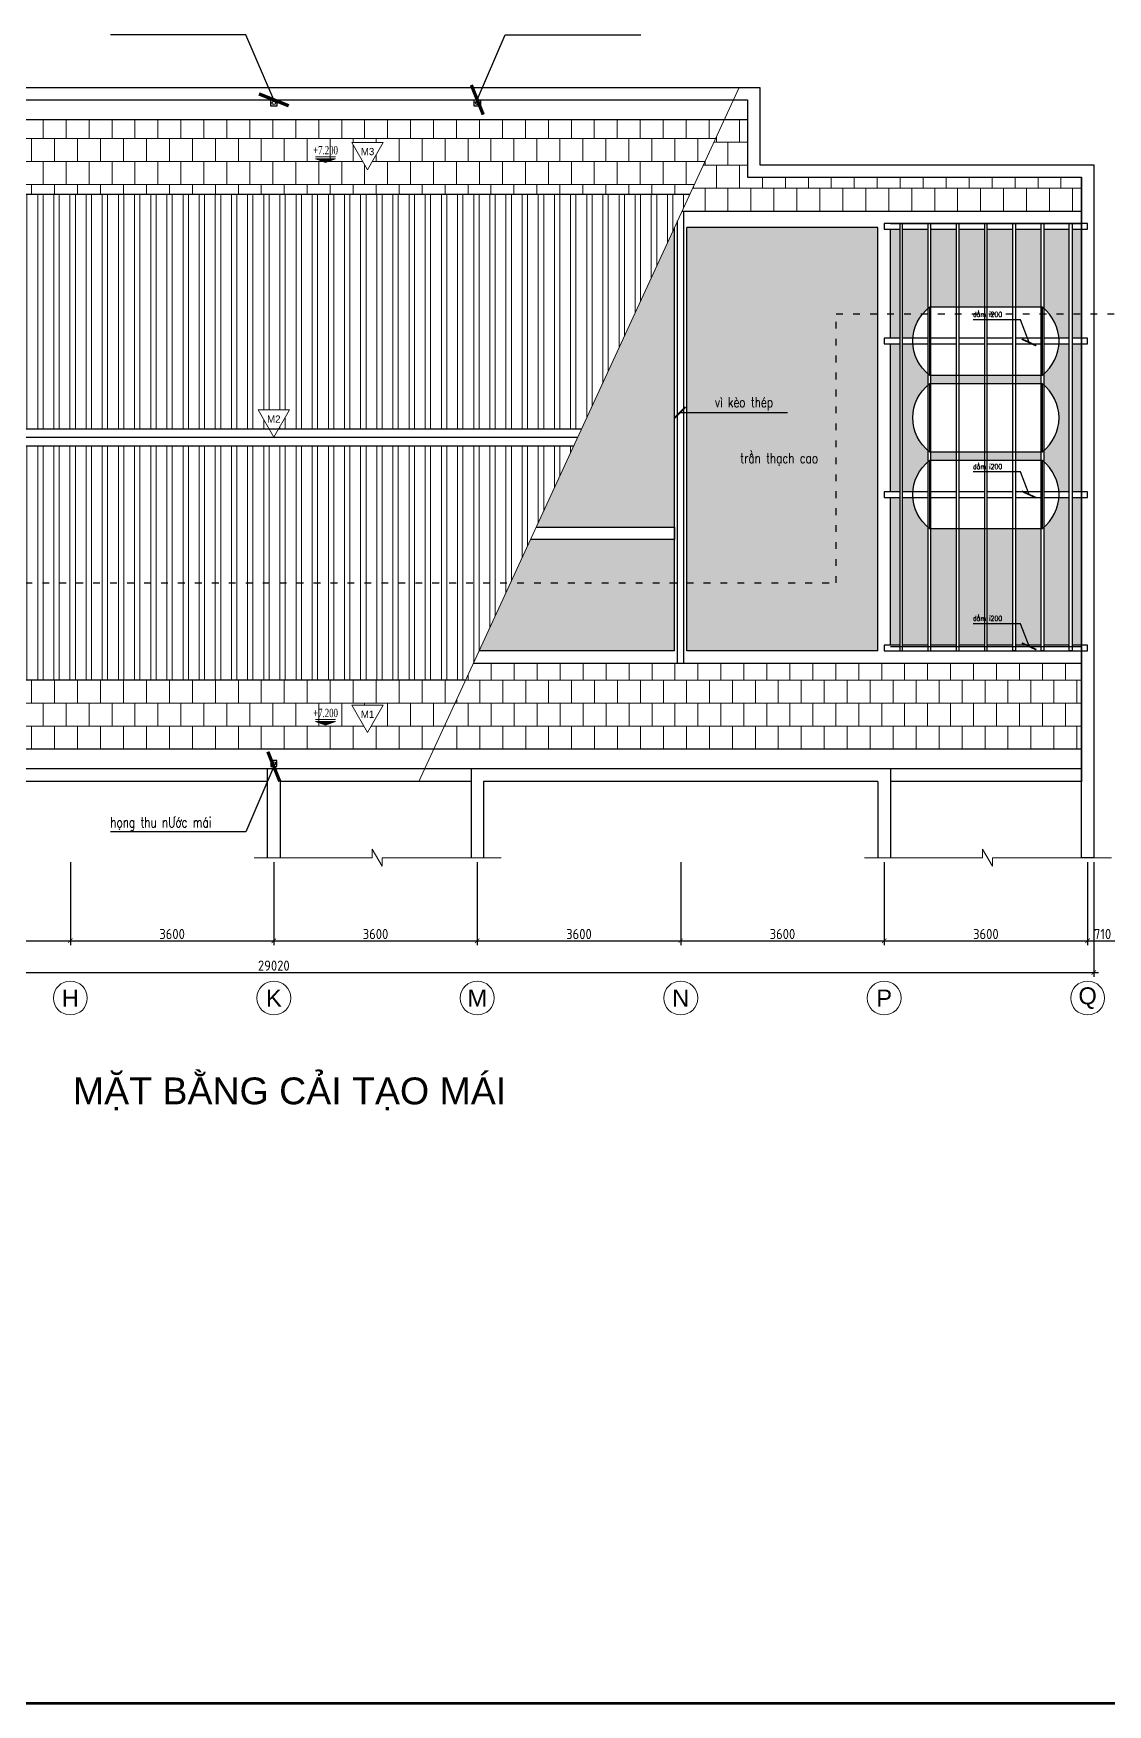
# Model space of a CAD drawing. Header units: inches. Extents: x 7154 to 95401, y -113037 to 84761.
# Drawn here: x 46771 to 65777, y -85013 to -55441 of the extents above; entities that cross this region are included whole.
import ezdxf
from ezdxf.enums import TextEntityAlignment as Align

# ---------------------------------------------------------------- set-up
doc = ezdxf.new("R2010")
doc.units = ezdxf.units.IN
doc.header["$MEASUREMENT"] = 0
doc.linetypes.add('ACAD_ISO03W100', pattern=[30, 12, -18])
doc.layers.get('DEFPOINTS').update_dxf_attribs({"color": 2})
for name, color, linetype in [('1', 1, 'Continuous'), ('Dim', 144, 'Continuous'), ('hiÎntang', 3, 'Continuous'), ('NOITHAT', 8, 'Continuous'), ('TEXT', 2, 'Continuous'), ('THAY', 9, 'Continuous')]:
    doc.layers.add(name, color=color, linetype=linetype)
doc.layers.add('HACTH', color=252, linetype='Continuous', lineweight=5)
doc.layers.add('ZONES', color=7, linetype='Continuous', lineweight=18)
doc.styles.add('ARIALH', font='VnArialH.TTF')
doc.styles.add('AVANTH', font='VnAvantH.TTF')
doc.styles.add('ISOCP', font='isocp.shx')
doc.styles.add('VINASHIN', font='VnArialH.TTF')
doc.styles.add('VNS', font='vntimeh.shx', dxfattribs={"width": 0.7})
doc.styles.add('VNSIMLI', font='vnsimli.shx', dxfattribs={"width": 0.75})
doc.dimstyles.new('1-100', dxfattribs={"dimtxt": 180, "dimasz": 80, "dimexe": 80, "dimexo": 0, "dimgap": 30, "dimtad": 1, "dimdec": 0, "dimzin": 0, "dimdsep": 46, "dimtxsty": 'ISOCP', "dimblk1": 'ARCHTICK', "dimblk2": 'ARCHTICK', "dimsah": 1, "dimcen": 0.09, "dimdle": 80, "dimclrd": 8, "dimclre": 8, "dimclrt": 6, "dimadec": 0, "dimazin": 0, "dimtfac": 1, "dimtdec": 0, "dimtix": 1, "dimtmove": 2, "dimatfit": 3, "dimldrblk": 'ARCHTICK', "dimfxl": 80, "dimtolj": 1, "dimtzin": 0, "dimarcsym": 0})
doc.dimstyles.new('100x2nn', dxfattribs={"dimscale": 2, "dimtxt": 180, "dimasz": 80, "dimexe": 80, "dimexo": 0, "dimgap": 30, "dimtad": 1, "dimdec": 0, "dimzin": 0, "dimdsep": 46, "dimtxsty": 'ISOCP', "dimblk1": 'ARCHTICK', "dimblk2": 'ARCHTICK', "dimsah": 1, "dimcen": 0.09, "dimdle": 80, "dimclrd": 8, "dimclre": 8, "dimclrt": 7, "dimadec": 0, "dimazin": 0, "dimtfac": 1, "dimtdec": 0, "dimtmove": 2, "dimatfit": 3, "dimldrblk": 'ARCHTICK', "dimfxl": 80, "dimtolj": 1, "dimtzin": 0, "dimarcsym": 0})

# ---------------------------------------------------------------- blocks, each defined once
blk = doc.blocks.new('AXIS')
at = {"layer": 'ZONES'}
blk.add_circle((0, 0), 300, dxfattribs=at)
at = {"layer": 'ZONES', "style": 'ARIALH'}
blk.add_attdef('TENTRUCDINHVI', text='', height=300, dxfattribs=at).set_placement((0, 0), align=Align.MIDDLE)
blk = doc.blocks.new('_ArchTick')
at = {"color": 0, "linetype": 'ByBlock', "const_width": 0.15}
blk.add_lwpolyline([(-0.5, -0.5), (0.5, 0.5)], dxfattribs=at)
blk = doc.blocks.new('*D428')
at = {"layer": 'DEFPOINTS', "color": 0}
for p in [(43824, -70108), (47424, -70108), (47424, -71497)]:
    blk.add_point(p, dxfattribs=at)
at = {"layer": 'Dim', "color": 8, "lineweight": -2}
for p, q in [((43824, -70108), (43824, -71577)), ((47424, -70108), (47424, -71577)), ((43744, -71497), (47504, -71497))]:
    blk.add_line(p, q, dxfattribs=at)
at = {"layer": 'Dim', "color": 8, "lineweight": -2, "xscale": 80, "yscale": 80, "zscale": 80, "rotation": 180}
blk.add_blockref('_ArchTick', (43824, -71497), dxfattribs=at)
at = {"layer": 'Dim', "color": 8, "lineweight": -2, "xscale": 80, "yscale": 80, "zscale": 80}
blk.add_blockref('_ArchTick', (47424, -71497), dxfattribs=at)
at = {"layer": 'Dim', "color": 6, "insert": (45624, -71377), "char_height": 180, "attachment_point": 5, "style": 'ISOCP'}
blk.add_mtext('\\A1;3600', dxfattribs=at)
blk = doc.blocks.new('*D429')
at = {"layer": 'DEFPOINTS', "color": 0}
for p in [(47424, -70108), (51024, -70108), (51024, -71497)]:
    blk.add_point(p, dxfattribs=at)
at = {"layer": 'Dim', "color": 8, "lineweight": -2}
for p, q in [((47424, -70108), (47424, -71577)), ((51024, -70108), (51024, -71577)), ((47344, -71497), (51104, -71497))]:
    blk.add_line(p, q, dxfattribs=at)
at = {"layer": 'Dim', "color": 8, "lineweight": -2, "xscale": 80, "yscale": 80, "zscale": 80, "rotation": 180}
blk.add_blockref('_ArchTick', (47424, -71497), dxfattribs=at)
at = {"layer": 'Dim', "color": 8, "lineweight": -2, "xscale": 80, "yscale": 80, "zscale": 80}
blk.add_blockref('_ArchTick', (51024, -71497), dxfattribs=at)
at = {"layer": 'Dim', "color": 6, "insert": (49224, -71377), "char_height": 180, "attachment_point": 5, "style": 'ISOCP'}
blk.add_mtext('\\A1;3600', dxfattribs=at)
blk = doc.blocks.new('*D430')
at = {"layer": 'DEFPOINTS', "color": 0}
for p in [(51024, -70108), (54624, -70108), (54624, -71497)]:
    blk.add_point(p, dxfattribs=at)
at = {"layer": 'Dim', "color": 8, "lineweight": -2}
for p, q in [((51024, -70108), (51024, -71577)), ((54624, -70108), (54624, -71577)), ((50944, -71497), (54704, -71497))]:
    blk.add_line(p, q, dxfattribs=at)
at = {"layer": 'Dim', "color": 8, "lineweight": -2, "xscale": 80, "yscale": 80, "zscale": 80, "rotation": 180}
blk.add_blockref('_ArchTick', (51024, -71497), dxfattribs=at)
at = {"layer": 'Dim', "color": 8, "lineweight": -2, "xscale": 80, "yscale": 80, "zscale": 80}
blk.add_blockref('_ArchTick', (54624, -71497), dxfattribs=at)
at = {"layer": 'Dim', "color": 6, "insert": (52824, -71377), "char_height": 180, "attachment_point": 5, "style": 'ISOCP'}
blk.add_mtext('\\A1;3600', dxfattribs=at)
blk = doc.blocks.new('*D431')
at = {"layer": 'DEFPOINTS', "color": 0}
for p in [(54624, -70108), (58224, -70108), (58224, -71497)]:
    blk.add_point(p, dxfattribs=at)
at = {"layer": 'Dim', "color": 8, "lineweight": -2}
for p, q in [((54624, -70108), (54624, -71577)), ((58224, -70108), (58224, -71577)), ((54544, -71497), (58304, -71497))]:
    blk.add_line(p, q, dxfattribs=at)
at = {"layer": 'Dim', "color": 8, "lineweight": -2, "xscale": 80, "yscale": 80, "zscale": 80, "rotation": 180}
blk.add_blockref('_ArchTick', (54624, -71497), dxfattribs=at)
at = {"layer": 'Dim', "color": 8, "lineweight": -2, "xscale": 80, "yscale": 80, "zscale": 80}
blk.add_blockref('_ArchTick', (58224, -71497), dxfattribs=at)
at = {"layer": 'Dim', "color": 6, "insert": (56424, -71377), "char_height": 180, "attachment_point": 5, "style": 'ISOCP'}
blk.add_mtext('\\A1;3600', dxfattribs=at)
blk = doc.blocks.new('*D432')
at = {"layer": 'DEFPOINTS', "color": 0}
for p in [(58224, -70108), (61824, -70108), (61824, -71497)]:
    blk.add_point(p, dxfattribs=at)
at = {"layer": 'Dim', "color": 8, "lineweight": -2}
for p, q in [((58224, -70108), (58224, -71577)), ((61824, -70108), (61824, -71577)), ((58144, -71497), (61904, -71497))]:
    blk.add_line(p, q, dxfattribs=at)
at = {"layer": 'Dim', "color": 8, "lineweight": -2, "xscale": 80, "yscale": 80, "zscale": 80, "rotation": 180}
blk.add_blockref('_ArchTick', (58224, -71497), dxfattribs=at)
at = {"layer": 'Dim', "color": 8, "lineweight": -2, "xscale": 80, "yscale": 80, "zscale": 80}
blk.add_blockref('_ArchTick', (61824, -71497), dxfattribs=at)
at = {"layer": 'Dim', "color": 6, "insert": (60024, -71377), "char_height": 180, "attachment_point": 5, "style": 'ISOCP'}
blk.add_mtext('\\A1;3600', dxfattribs=at)
blk = doc.blocks.new('*D433')
at = {"layer": 'DEFPOINTS', "color": 0}
for p in [(61824, -70108), (65424, -70108), (65424, -71497)]:
    blk.add_point(p, dxfattribs=at)
at = {"layer": 'Dim', "color": 8, "lineweight": -2}
for p, q in [((61824, -70108), (61824, -71577)), ((65424, -70108), (65424, -71577)), ((61744, -71497), (65504, -71497))]:
    blk.add_line(p, q, dxfattribs=at)
at = {"layer": 'Dim', "color": 8, "lineweight": -2, "xscale": 80, "yscale": 80, "zscale": 80, "rotation": 180}
blk.add_blockref('_ArchTick', (61824, -71497), dxfattribs=at)
at = {"layer": 'Dim', "color": 8, "lineweight": -2, "xscale": 80, "yscale": 80, "zscale": 80}
blk.add_blockref('_ArchTick', (65424, -71497), dxfattribs=at)
at = {"layer": 'Dim', "color": 6, "insert": (63624, -71377), "char_height": 180, "attachment_point": 5, "style": 'ISOCP'}
blk.add_mtext('\\A1;3600', dxfattribs=at)
blk = doc.blocks.new('*D434')
at = {"layer": 'DEFPOINTS', "color": 0}
for p in [(65424, -70108), (66134, -70108), (66134, -71497)]:
    blk.add_point(p, dxfattribs=at)
at = {"layer": 'Dim', "color": 8, "lineweight": -2}
for p, q in [((65424, -70108), (65424, -71577)), ((66134, -70108), (66134, -71577)), ((65344, -71497), (66214, -71497))]:
    blk.add_line(p, q, dxfattribs=at)
at = {"layer": 'Dim', "color": 8, "lineweight": -2, "xscale": 80, "yscale": 80, "zscale": 80, "rotation": 180}
blk.add_blockref('_ArchTick', (65424, -71497), dxfattribs=at)
at = {"layer": 'Dim', "color": 8, "lineweight": -2, "xscale": 80, "yscale": 80, "zscale": 80}
blk.add_blockref('_ArchTick', (66134, -71497), dxfattribs=at)
at = {"layer": 'Dim', "color": 6, "insert": (65689, -71377), "char_height": 180, "attachment_point": 5, "style": 'ISOCP'}
blk.add_mtext('\\A1;710', dxfattribs=at)
blk = doc.blocks.new('*D453')
at = {"layer": 'DEFPOINTS', "color": 0}
for p in [(36514, -70108), (65534, -70108), (65534, -72057)]:
    blk.add_point(p, dxfattribs=at)
at = {"layer": 'Dim', "color": 8, "lineweight": -2}
for p, q in [((36514, -70108), (36514, -72137)), ((65534, -70108), (65534, -72137)), ((36434, -72057), (65614, -72057))]:
    blk.add_line(p, q, dxfattribs=at)
at = {"layer": 'Dim', "color": 8, "lineweight": -2, "xscale": 80, "yscale": 80, "zscale": 80, "rotation": 180}
blk.add_blockref('_ArchTick', (36514, -72057), dxfattribs=at)
at = {"layer": 'Dim', "color": 8, "lineweight": -2, "xscale": 80, "yscale": 80, "zscale": 80}
blk.add_blockref('_ArchTick', (65534, -72057), dxfattribs=at)
at = {"layer": 'Dim', "color": 6, "insert": (51024, -71937), "char_height": 180, "attachment_point": 5, "style": 'ISOCP'}
blk.add_mtext('\\A1;29020', dxfattribs=at)
blk = doc.blocks.new('CAODO')
blk.add_hatch(color=256).paths.add_polyline_path([(0, 0), (-225, 80), (225, 80)])
blk.add_line((-225, 124), (225, 124))
blk.add_lwpolyline([(0, 0), (-225, 80), (225, 80), (0, 0)])
at = {"layer": 'ZONES', "style": 'VNS', "width": 0.7}
blk.add_attdef('CAODO', text='', height=187, dxfattribs=at).set_placement((0, 274), align=Align.MIDDLE)
blk = doc.blocks.new('MAT')
blk.add_lwpolyline([(-11, 95), (508, 995), (-531, 995)], close=True)
at = {"layer": 'ZONES', "style": 'AVANTH'}
blk.add_attdef('DS', text='', height=240, dxfattribs=at).set_placement((-11, 695), align=Align.MIDDLE)

msp = doc.modelspace()

# ---------------------------------------------------------------- hatches: boundary and pattern name
at = {"layer": 'HACTH'}
h = msp.add_hatch(dxfattribs=at)
h.set_pattern_fill('AR-B88', color=256, scale=2, style=0)
h.set_pattern_definition([(0, (35359.36, -62585.77), (0, 406.4), []), (90, (35359.36, -62585.77), (-203.2, 406.4), [406.4, -406.4])])
h.paths.add_polyline_path([(58994.7, -56965.8), (35359.4, -56965.8), (35359.4, -62585.8), (36624.4, -62585.8), (36624.4, -58285.8), (58385.7, -58285.8)])
h.paths.add_polyline_path([(40414.3, -57371), (40136.5, -57852.1), (39858.7, -57371)], flags=16)
h.paths.add_polyline_path([(39571.3, -57660.4), (39394.1, -57723.4), (39216.9, -57660.4)], flags=16)
h.paths.add_polyline_path([(51763.2, -57660.4), (52117.6, -57660.4), (51940.4, -57723.4)], flags=16)
h.paths.add_polyline_path([(52405, -57371), (52960.5, -57371), (52682.7, -57852.1)], flags=16)
h.paths.add_polyline_path([(51635.7, -57618.5), (52245, -57618.5), (52245, -57397.4), (51635.7, -57397.4)], flags=24)
h.paths.add_polyline_path([(52521.6, -57630.9), (52843.8, -57630.9), (52843.8, -57431.8), (52521.6, -57431.8)], flags=24)
h.paths.add_polyline_path([(39089.4, -57618.5), (39698.8, -57618.5), (39698.8, -57397.4), (39089.4, -57397.4)], flags=24)
h.paths.add_polyline_path([(39975.4, -57630.9), (40297.6, -57630.9), (40297.6, -57431.8), (39975.4, -57431.8)], flags=24)
h.paths.add_polyline_path([(35799.9, -61255.2), (35799.9, -60506.4), (36159.9, -60506.4), (36159.9, -61255.2)], flags=24)
h = msp.add_hatch(dxfattribs=at)
h.set_pattern_fill('AR-B88', color=256, scale=2, style=0)
h.set_pattern_definition([(0, (58247.3, -58585.77), (0, 406.4), []), (90, (58247.3, -58585.77), (-203.2, 406.4), [406.4, -406.4])])
h.paths.add_polyline_path([(65314.4, -57985.8), (59404.4, -57985.8), (59404.4, -56965.8), (58994.7, -56965.8), (58247.3, -58585.8), (65314.4, -58585.8)])
h = msp.add_hatch(dxfattribs=at)
h.set_pattern_fill('ANSI32', color=256, scale=30, angle=45, style=0)
h.set_pattern_definition([(90, (36844.36, -62435.77), (-285.75, 3e-14), []), (90, (36939.6, -62340.52), (-285.75, 3e-14), [])])
h.paths.add_polyline_path([(45261.7, -61446), (45261.7, -60690), (45621.7, -60690), (45621.7, -61446)], flags=24)
h.paths.add_polyline_path([(56427, -61446), (56427, -60690), (56787, -60690), (56787, -61446)], flags=24)
h.paths.add_polyline_path([(56471, -62435.8), (58385.7, -58285.8), (36844.4, -58285.8), (36844.4, -62435.8), (50937.8, -62435.8), (50746.6, -62104.6), (51302.1, -62104.6), (51111, -62435.8)])
h = msp.add_hatch(dxfattribs=at)
h.set_pattern_fill('DOTS', color=256, scale=15, style=0)
h.set_pattern_definition([(0, (55668.254, -64175.766), (11.90625, 23.8125), [0, -23.8125])])
h.paths.add_polyline_path([(58114.4, -58873.9), (55668.3, -64175.8), (58114.4, -64175.8)])
h = msp.add_hatch(dxfattribs=at)
h.set_pattern_fill('DOTS', color=256, scale=15, style=0)
h.set_pattern_definition([(0, (58334.362, -63132.862), (11.90625, 23.8125), [0, -23.8125])])
h.paths.add_polyline_path([(61714.4, -58873.9), (58334.4, -58873.9), (58334.4, -63132.9), (61714.4, -63132.9)])
h = msp.add_hatch(dxfattribs=at)
h.set_pattern_fill('DOTS', color=256, scale=15, style=0)
h.set_pattern_definition([(0, (61934.362, -60835.766), (11.90625, 23.8125), [0, -23.8125])])
h.paths.add_polyline_path([(62599.4, -58905.8), (62149.4, -58905.8), (62149.4, -60835.8), (62332.4, -60835.8, -0.2032348), (62599.4, -60306.1)])
h.paths.add_polyline_path([(63099.4, -58905.8), (62649.4, -58905.8), (62649.4, -60285.8), (63099.4, -60285.8)])
h.paths.add_polyline_path([(63599.4, -58905.8), (63149.4, -58905.8), (63149.4, -60285.8), (63599.4, -60285.8)])
h.paths.add_polyline_path([(64099.4, -58905.8), (63649.4, -58905.8), (63649.4, -60285.8), (64099.4, -60285.8)])
h.paths.add_polyline_path([(64599.4, -58905.8), (64149.4, -58905.8), (64149.4, -60285.8), (64599.4, -60285.8)])
h.paths.add_polyline_path([(65099.4, -58905.8), (64649.4, -58905.8), (64649.4, -60306.1, -0.2032348), (64916.3, -60835.8), (65099.4, -60835.8)])
h.paths.add_polyline_path([(65314.4, -58905.8), (65149.4, -58905.8), (65149.4, -60835.8), (65314.4, -60835.8)])
h.paths.add_polyline_path([(62099.4, -58905.8), (61934.4, -58905.8), (61934.4, -60835.8), (62099.4, -60835.8)])
h = msp.add_hatch(dxfattribs=at)
h.set_pattern_fill('DOTS', color=256, scale=15, style=0)
h.set_pattern_definition([(0, (61934.362, -66265.766), (11.90625, 23.8125), [0, -23.8125])])
h.paths.add_polyline_path([(62099.4, -60935.8), (61934.4, -60935.8), (61934.4, -63550.8), (62099.4, -63550.8)])
h.paths.add_polyline_path([(62599.4, -61465.5, -0.2032348), (62332.4, -60935.8), (62149.4, -60935.8), (62149.4, -63550.8), (62332.4, -63550.8, -0.2032348), (62599.4, -63021.1), (62599.4, -62823, -0.4633911), (62599.4, -61663.6)])
h.paths.add_polyline_path([(63099.4, -61485.8), (62649.4, -61485.8), (62649.4, -61643.3), (63099.4, -61643.3)])
h.paths.add_polyline_path([(63599.4, -61485.8), (63149.4, -61485.8), (63149.4, -61643.3), (63599.4, -61643.3)])
h.paths.add_polyline_path([(64099.4, -61485.8), (63649.4, -61485.8), (63649.4, -61643.3), (64099.4, -61643.3)])
h.paths.add_polyline_path([(64599.4, -61485.8), (64149.4, -61485.8), (64149.4, -61643.3), (64599.4, -61643.3)])
h.paths.add_polyline_path([(65099.4, -60935.8), (64916.3, -60935.8, -0.2032348), (64649.4, -61465.5), (64649.4, -61663.6, -0.4633911), (64649.4, -62823), (64649.4, -63021.1, -0.2032348), (64916.3, -63550.8), (65099.4, -63550.8)])
h.paths.add_polyline_path([(64599.4, -62843.3), (64149.4, -62843.3), (64149.4, -63000.8), (64599.4, -63000.8)])
h.paths.add_polyline_path([(64099.4, -62843.3), (63649.4, -62843.3), (63649.4, -63000.8), (64099.4, -63000.8)])
h.paths.add_polyline_path([(63599.4, -62843.3), (63149.4, -62843.3), (63149.4, -63000.8), (63599.4, -63000.8)])
h.paths.add_polyline_path([(63099.4, -62843.3), (62649.4, -62843.3), (62649.4, -63000.8), (63099.4, -63000.8)])
h.paths.add_polyline_path([(62599.4, -64180.5, -0.2032348), (62332.4, -63650.8), (62149.4, -63650.8), (62149.4, -66265.8), (62599.4, -66265.8)])
h.paths.add_polyline_path([(62099.4, -63650.8), (61934.4, -63650.8), (61934.4, -66265.8), (62099.4, -66265.8)])
h.paths.add_polyline_path([(63099.4, -64200.8), (62649.4, -64200.8), (62649.4, -66265.8), (63099.4, -66265.8)])
h.paths.add_polyline_path([(63599.4, -64200.8), (63149.4, -64200.8), (63149.4, -66265.8), (63599.4, -66265.8)])
h.paths.add_polyline_path([(64099.4, -64200.8), (63649.4, -64200.8), (63649.4, -66265.8), (64099.4, -66265.8)])
h.paths.add_polyline_path([(64599.4, -64200.8), (64149.4, -64200.8), (64149.4, -66265.8), (64599.4, -66265.8)])
h.paths.add_polyline_path([(65099.4, -63650.8), (64916.3, -63650.8, -0.2032348), (64649.4, -64180.5), (64649.4, -66265.8), (65099.4, -66265.8)])
h.paths.add_polyline_path([(65314.4, -63650.8), (65149.4, -63650.8), (65149.4, -66265.8), (65314.4, -66265.8)])
h.paths.add_polyline_path([(65314.4, -60935.8), (65149.4, -60935.8), (65149.4, -63550.8), (65314.4, -63550.8)])
h.paths.add_polyline_path([(63361.9, -65873.4), (63910.5, -65873.4), (63910.5, -65654.8), (63361.9, -65654.8)], flags=9)
h = msp.add_hatch(dxfattribs=at)
h.set_pattern_fill('AR-B88', color=256, scale=2, style=0)
h.set_pattern_definition([(0, (35359.36, -68105.77), (0, 406.4), []), (90, (35359.36, -68105.77), (-203.2, 406.4), [406.4, -406.4])])
h.paths.add_polyline_path([(54418, -66885.8), (36624.4, -66885.8), (36624.4, -62585.8), (35359.4, -62585.8), (35359.4, -68105.8), (53855.1, -68105.8)])
h.paths.add_polyline_path([(51763.2, -67618.8), (52117.6, -67618.8), (51940.4, -67681.8)], flags=16)
h.paths.add_polyline_path([(52405, -67329.4), (52960.5, -67329.4), (52682.7, -67810.5)], flags=16)
h.paths.add_polyline_path([(51635.7, -67576.9), (52245, -67576.9), (52245, -67355.8), (51635.7, -67355.8)], flags=24)
h.paths.add_polyline_path([(52522.7, -67586), (52842.7, -67586), (52842.7, -67393.6), (52522.7, -67393.6)], flags=24)
h.paths.add_polyline_path([(35799.9, -65203.5), (35799.9, -64454.7), (36159.9, -64454.7), (36159.9, -65203.5)], flags=24)
h = msp.add_hatch(dxfattribs=at)
h.set_pattern_fill('ANSI32', color=256, scale=30, angle=45, style=0)
h.set_pattern_definition([(90, (36844.36, -66885.77), (-285.75, 3e-14), []), (90, (36939.6, -66790.52), (-285.75, 3e-14), [])])
h.paths.add_polyline_path([(45261.7, -64435), (45261.7, -63679), (45621.7, -63679), (45621.7, -64435)], flags=24)
h.paths.add_polyline_path([(56427, -64435), (56427, -63679), (56787, -63679), (56787, -64435)], flags=24)
h.paths.add_polyline_path([(54418, -66885.8), (56332.6, -62735.8), (36844.4, -62735.8), (36844.4, -66885.8)])
h = msp.add_hatch(dxfattribs=at)
h.set_pattern_fill('DOTS', color=256, scale=15, style=0)
h.set_pattern_definition([(0, (58334.362, -66365.766), (11.90625, 23.8125), [0, -23.8125])])
h.paths.add_polyline_path([(61714.4, -63132.9), (58334.4, -63132.9), (58334.4, -66365.8), (61714.4, -66365.8)])
h = msp.add_hatch(dxfattribs=at)
h.set_pattern_fill('DOTS', color=256, scale=15, style=0)
h.set_pattern_definition([(0, (54657.86, -66365.766), (11.90625, 23.8125), [0, -23.8125])])
h.paths.add_polyline_path([(58114.4, -64395.8), (55566.8, -64395.8), (54657.9, -66365.8), (58114.4, -66365.8)])
h = msp.add_hatch(dxfattribs=at)
h.set_pattern_fill('AR-B88', color=256, scale=2, style=0)
h.set_pattern_definition([(0, (53855.1, -68105.77), (0, 406.4), []), (90, (53855.08, -68105.77), (-203.2, 406.4), [406.4, -406.4])])
h.paths.add_polyline_path([(65314.4, -66585.8), (54556.4, -66585.8), (53855.1, -68105.8), (65314.4, -68105.8)])

# ---------------------------------------------------------------- linework, layer by layer
at = {"const_width": 46.7}
msp.add_lwpolyline([(21420.5, -84989.3), (84072.5, -84989.3), (84072.5, -39884.6), (21420.5, -39884.6)], close=True, dxfattribs=at)
at = {"layer": '1', "linetype": 'ACAD_ISO03W100', "ltscale": 10}
msp.add_lwpolyline([(32228.4, -65163), (60975.3, -65163), (60975.3, -60403.4), (68949, -60403.4)], dxfattribs=at)
at = {"layer": 'HACTH'}
msp.add_line((53592.1, -68675.8), (59257.7, -56395.8), dxfattribs=at)
for points in [[(50674.2, -70028.7), (52767, -70028.7), (52767, -69878.1), (52943.1, -70177.5), (52943.1, -70028.7), (55048.1, -70028.7)], [(61474.2, -70028.7), (63567, -70028.7), (63567, -69878.1), (63743.1, -70177.5), (63743.1, -70028.7), (65848.1, -70028.7)]]:
    msp.add_lwpolyline(points, dxfattribs=at)
at = {"layer": 'hiÎntang'}
for p, q in [((58169.4, -66585.8), (58169.4, -58754.7)), ((58279.4, -66585.8), (58279.4, -58585.8))]:
    msp.add_line(p, q, dxfattribs=at)
for points in [[(65149.4, -58905.8), (65424.4, -58905.8), (65424.4, -58805.8), (61824.4, -58805.8), (61824.4, -58905.8), (62099.4, -58905.8)], [(62149.4, -58905.8), (62599.4, -58905.8)], [(62649.4, -58905.8), (63099.4, -58905.8)], [(63149.4, -58905.8), (63599.4, -58905.8)], [(63649.4, -58905.8), (64099.4, -58905.8)], [(64149.4, -58905.8), (64599.4, -58905.8)], [(64649.4, -58905.8), (65099.4, -58905.8)], [(62099.4, -60835.8), (61824.4, -60835.8), (61824.4, -60935.8), (62099.4, -60935.8)], [(62599.4, -60835.8), (62149.4, -60835.8)], [(63099.4, -60835.8), (62649.4, -60835.8)], [(63599.4, -60835.8), (63149.4, -60835.8)], [(64099.4, -60835.8), (63649.4, -60835.8)], [(64599.4, -60835.8), (64149.4, -60835.8)], [(65099.4, -60835.8), (64649.4, -60835.8)], [(65149.4, -60935.8), (65424.4, -60935.8), (65424.4, -60835.8), (65149.4, -60835.8)], [(62149.4, -60935.8), (62599.4, -60935.8)], [(62649.4, -60935.8), (63099.4, -60935.8)], [(63149.4, -60935.8), (63599.4, -60935.8)], [(63649.4, -60935.8), (64099.4, -60935.8)], [(64149.4, -60935.8), (64599.4, -60935.8)], [(64649.4, -60935.8), (65099.4, -60935.8)], [(62099.4, -63550.8), (61824.4, -63550.8), (61824.4, -63650.8), (62099.4, -63650.8)], [(62599.4, -63550.8), (62149.4, -63550.8)], [(63099.4, -63550.8), (62649.4, -63550.8)], [(63599.4, -63550.8), (63149.4, -63550.8)], [(64099.4, -63550.8), (63649.4, -63550.8)], [(64599.4, -63550.8), (64149.4, -63550.8)], [(65099.4, -63550.8), (64649.4, -63550.8)], [(65149.4, -63650.8), (65424.4, -63650.8), (65424.4, -63550.8), (65149.4, -63550.8)], [(62149.4, -63650.8), (62599.4, -63650.8)], [(62649.4, -63650.8), (63099.4, -63650.8)], [(63149.4, -63650.8), (63599.4, -63650.8)], [(63649.4, -63650.8), (64099.4, -63650.8)], [(64149.4, -63650.8), (64599.4, -63650.8)], [(64649.4, -63650.8), (65099.4, -63650.8)], [(62099.4, -66265.8), (61824.4, -66265.8), (61824.4, -66365.8), (65424.4, -66365.8), (65424.4, -66265.8), (65149.4, -66265.8)], [(62599.4, -66265.8), (62149.4, -66265.8)], [(63099.4, -66265.8), (62649.4, -66265.8)], [(63599.4, -66265.8), (63149.4, -66265.8)], [(64099.4, -66265.8), (63649.4, -66265.8)], [(64599.4, -66265.8), (64149.4, -66265.8)], [(65099.4, -66265.8), (64649.4, -66265.8)]]:
    msp.add_lwpolyline(points, dxfattribs=at)
for points in [[(62099.4, -66365.8), (62149.4, -66365.8), (62149.4, -58805.8), (62099.4, -58805.8)], [(62599.4, -66365.8), (62649.4, -66365.8), (62649.4, -58805.8), (62599.4, -58805.8)], [(63099.4, -66365.8), (63149.4, -66365.8), (63149.4, -58805.8), (63099.4, -58805.8)], [(63599.4, -66365.8), (63649.4, -66365.8), (63649.4, -58805.8), (63599.4, -58805.8)], [(64149.4, -66365.8), (64099.4, -66365.8), (64099.4, -58805.8), (64149.4, -58805.8)], [(64649.4, -66365.8), (64599.4, -66365.8), (64599.4, -58805.8), (64649.4, -58805.8)], [(65149.4, -66365.8), (65099.4, -66365.8), (65099.4, -58805.8), (65149.4, -58805.8)]]:
    msp.add_lwpolyline(points, close=True, dxfattribs=at)
at = {"layer": 'NOITHAT'}
for points in [[(62624.4, -61485.8, -0.4893885), (62624.4, -60285.8, -0.4652884)], [(64624.4, -61485.8, 0.4893885), (64624.4, -60285.8, 0.4652884)], [(62624.4, -62843.3, -0.4893885), (62624.4, -61643.3, -0.4652884)], [(64624.4, -62843.3, 0.4893885), (64624.4, -61643.3, 0.4652884)], [(62624.4, -64200.8, -0.4893885), (62624.4, -63000.8, -0.4652884)], [(64624.4, -64200.8, 0.4893885), (64624.4, -63000.8, 0.4652884)]]:
    msp.add_lwpolyline(points, format="xyb", dxfattribs=at)
for points in [[(62624.4, -61485.8), (64624.4, -61485.8), (64624.4, -60285.8), (62624.4, -60285.8)], [(62624.4, -62843.3), (64624.4, -62843.3), (64624.4, -61643.3), (62624.4, -61643.3)], [(62624.4, -64200.8), (64624.4, -64200.8), (64624.4, -63000.8), (62624.4, -63000.8)]]:
    msp.add_lwpolyline(points, close=True, dxfattribs=at)
at = {"layer": 'THAY', "ltscale": 400}
for p, q in [((35229.4, -56395.8), (58114.4, -56395.8)), ((50914.4, -70028.7), (50914.4, -68455.8)), ((54514.4, -68455.8), (54514.4, -70028.7)), ((61934.4, -68455.8), (61934.4, -70028.7)), ((51134.4, -68675.8), (51134.4, -70028.7)), ((54734.4, -68675.8), (54734.4, -70028.7)), ((61714.4, -68675.8), (61714.4, -70028.7))]:
    msp.add_line(p, q, dxfattribs=at)
at = {"layer": 'THAY'}
for p, q in [((58247.3, -58585.8), (65314.4, -58585.8)), ((61934.4, -58805.8), (65314.4, -58805.8)), ((58114.4, -66365.8), (58114.4, -58873.9)), ((58334.4, -66365.8), (58334.4, -58873.9)), ((61714.4, -58873.9), (58334.4, -58873.9)), ((61714.4, -66365.8), (61714.4, -58873.9)), ((61934.4, -60835.8), (61934.4, -58905.8)), ((65314.4, -60835.8), (65314.4, -58905.8)), ((61934.4, -63550.8), (61934.4, -60935.8)), ((65314.4, -63550.8), (65314.4, -60935.8)), ((36844.4, -62435.8), (56471, -62435.8)), ((36844.4, -62585.8), (56401.8, -62585.8)), ((36844.4, -62735.8), (56332.6, -62735.8)), ((61934.4, -66265.8), (61934.4, -63650.8)), ((65314.4, -66265.8), (65314.4, -63650.8)), ((58114.4, -66365.8), (54657.9, -66365.8)), ((61714.4, -66365.8), (58334.4, -66365.8)), ((61934.4, -66291.6), (65314.4, -66291.6)), ((54556.4, -66585.8), (65314.4, -66585.8))]:
    msp.add_line(p, q, dxfattribs=at)
for points in [[(50914.4, -68675.8), (35139.4, -68675.8), (35139.4, -56395.8), (59624.4, -56395.8)], [(59624.4, -56395.8), (59624.4, -57765.8), (65534.4, -57765.8), (65534.4, -70028.7), (65314.4, -70028.7), (65314.4, -57985.8)], [(65314.4, -68455.8), (35359.4, -68455.8), (35359.4, -56615.8), (59404.4, -56615.8), (59404.4, -57985.8), (65314.4, -57985.8)], [(65314.4, -68105.8), (35359.4, -68105.8), (35359.4, -56965.8), (59404.4, -56965.8)], [(65314.4, -57985.8), (65314.4, -68675.8), (61934.4, -68675.8)], [(54418, -66885.8), (36624.4, -66885.8), (36624.4, -58285.8), (58385.7, -58285.8)], [(55668.3, -64175.8), (58114.4, -64175.8), (58114.4, -64395.8), (55566.8, -64395.8)], [(54514.4, -68675.8), (51134.4, -68675.8)], [(61714.4, -68675.8), (54734.4, -68675.8)]]:
    msp.add_lwpolyline(points, dxfattribs=at)
for points in [[(50969.4, -56615.8), (51079.4, -56615.8), (51079.4, -56725.8), (50969.4, -56725.8)], [(54569.4, -56615.8), (54679.4, -56615.8), (54679.4, -56725.8), (54569.4, -56725.8)], [(50969.4, -68414.2), (51079.4, -68414.2), (51079.4, -68304.2), (50969.4, -68304.2)]]:
    msp.add_lwpolyline(points, close=True, dxfattribs=at)
for centre in [(51024.4, -56670.8), (54624.4, -56670.8), (51024.4, -68359.2)]:
    msp.add_circle(centre, 30, dxfattribs=at)
at = {"layer": 'ZONES'}
for points in [[(52198.5, -56797.5, 0, 0, 0), (51760.8, -56797.5, 100, 0, 0), (51362.9, -56797.5, 0, 0, 0)], [(57365.4, -56797.5, 0, 0, 0), (56927.7, -56797.5, 100, 0, 0), (56529.8, -56797.5, 0, 0, 0)], [(56607, -60690, 0, 0, 0), (56607, -59861, 100, 0, 0), (56607, -59463.2, 0, 0, 0)], [(49443.8, -68287.5, 0, 0, 0), (49881.5, -68287.5, 100, 0, 0), (50279.4, -68287.5, 0, 0, 0)], [(52198.5, -68287.5, 0, 0, 0), (51760.8, -68287.5, 100, 0, 0), (51362.9, -68287.5, 0, 0, 0)], [(57365.4, -68287.5, 0, 0, 0), (56927.7, -68287.5, 100, 0, 0), (56529.8, -68287.5, 0, 0, 0)], [(64179, -68287.5, 0, 0, 0), (63741.3, -68287.5, 100, 0, 0), (63343.4, -68287.5, 0, 0, 0)]]:
    msp.add_lwpolyline(points, format="xyseb", dxfattribs=at)

# ---------------------------------------------------------------- block references
for name, p, xscale, yscale, zscale, values in [('CAODO', (51940.4, -57723.4), 0.7875000000931323, 0.7875000000931323, 0.7874999999999659, {'CAODO': '+7.200'}), ('MAT', (52688.8, -57902.7), 0.534599999897182, 0.534599999897182, 0.5346000000000002, {'DS': 'm3'}), ('MAT', (51030.4, -62636.4), 0.534599999897182, 0.534599999897182, 0.5346000000000002, {'DS': 'm2'}), ('CAODO', (51940.4, -67681.8), 0.7875000000931323, 0.7875000000931323, 0.7874999999999659, {'CAODO': '+7.200'}), ('MAT', (52688.8, -67861.1), 0.534599999897182, 0.534599999897182, 0.5346000000000002, {'DS': 'm1'})]:
    msp.add_blockref(name, p, dxfattribs=dict(at, xscale=xscale, yscale=yscale, zscale=zscale)).add_auto_attribs(values)
for p, values in [((47424.4, -72510), {'TENTRUCDINHVI': 'h'}), ((51024.4, -72510), {'TENTRUCDINHVI': 'k'}), ((54624.4, -72510), {'TENTRUCDINHVI': 'm'}), ((58224.4, -72510), {'TENTRUCDINHVI': 'n'}), ((61824.4, -72510), {'TENTRUCDINHVI': 'p'}), ((65424.4, -72510), {'TENTRUCDINHVI': 'q'})]:
    msp.add_blockref('AXIS', p, dxfattribs=at).add_auto_attribs(values)

# ---------------------------------------------------------------- texts
at = {"layer": 'TEXT', "color": 7, "style": 'VNSIMLI', "width": 0.75}
for s, height, p in [('dÇm i200', 90, (63398.4, -60458.4)), ('v× kÌo thÐp', 180, (58827.8, -62055.5)), ('trÇn th¹ch cao', 180, (59277, -63047.1)), ('dÇm i200', 90, (63398.4, -63150.2)), ('dÇm i200', 90, (63398.4, -65837)), ('häng thu n¦íc m¸i', 180, (48131.5, -69490))]:
    msp.add_text(s, height=height, dxfattribs=at).set_placement(p)
at = {"layer": 'ZONES', "style": 'VINASHIN'}
msp.add_text('mÆt b»ng c¶i t¹o m¸i', height=475, dxfattribs=at).set_placement((55136.8, -74153.4), align=Align.MIDDLE_RIGHT)

# ---------------------------------------------------------------- dimensions: what is measured, and where the dimension line sits
at = {"layer": 'Dim'}
for base, p1, p2, picture, middle in [((65534.4, -72056.8), (36514.4, -70107.6), (65534.4, -70107.6), '*D453', (51024.4, -71936.7)), ((47424.4, -71496.9), (43824.4, -70107.6), (47424.4, -70107.6), '*D428', (45624.4, -71376.9)), ((51024.4, -71496.9), (47424.4, -70107.6), (51024.4, -70107.6), '*D429', (49224.4, -71376.9)), ((54624.4, -71496.9), (51024.4, -70107.6), (54624.4, -70107.6), '*D430', (52824.4, -71376.9)), ((58224.4, -71496.9), (54624.4, -70107.6), (58224.4, -70107.6), '*D431', (56424.4, -71376.9)), ((61824.4, -71496.9), (58224.4, -70107.6), (61824.4, -70107.6), '*D432', (60024.4, -71376.9)), ((65424.4, -71496.9), (61824.4, -70107.6), (65424.4, -70107.6), '*D433', (63624.4, -71376.9))]:
    dim = msp.add_linear_dim(base=base, p1=p1, p2=p2, dimstyle='1-100', dxfattribs=at)
    dim.commit()
    dim.dimension.update_dxf_attribs({"geometry": picture, "text_midpoint": middle})
dim = msp.add_linear_dim(base=(66134.4, -71496.9), p1=(65424.4, -70107.6), p2=(66134.4, -70107.6), dimstyle='1-100', dxfattribs=at)
dim.commit()
dim.dimension.update_dxf_attribs({"geometry": '*D434', "text_midpoint": (65689.4, -71376.9), "dimtype": 160})

# ---------------------------------------------------------------- leaders
at = {"layer": 'ZONES', "linetype": 'Continuous'}
for points, override in [([(51024.4, -56615.8), (50531.5, -55463.2), (48131.7, -55463.2)], {"dimasz": 200, "dimtad": 0}), ([(54624.4, -56615.8), (55117.2, -55463.2), (57517, -55463.2)], {"dimasz": 200, "dimtad": 0}), ([(64387.7, -60907.9), (64238.4, -60507.2), (63399.8, -60507.2)], {"dimasz": 100, "dimtad": 0}), ([(58208.7, -62151.4), (60112.4, -62151.4)], {"dimasz": 100, "dimtad": 0}), ([(64387.7, -63599.6), (64238.4, -63199), (63399.8, -63199)], {"dimasz": 100, "dimtad": 0}), ([(64387.7, -66286.4), (64238.4, -65885.8), (63399.8, -65885.8)], {"dimasz": 100, "dimtad": 0}), ([(51024.4, -68414.2), (50531.5, -69566.8), (48131.7, -69566.8)], {"dimasz": 200, "dimtad": 0})]:
    msp.add_leader(points, dimstyle='100x2nn', override=override, dxfattribs=at)

doc.saveas('drawing.dxf')
